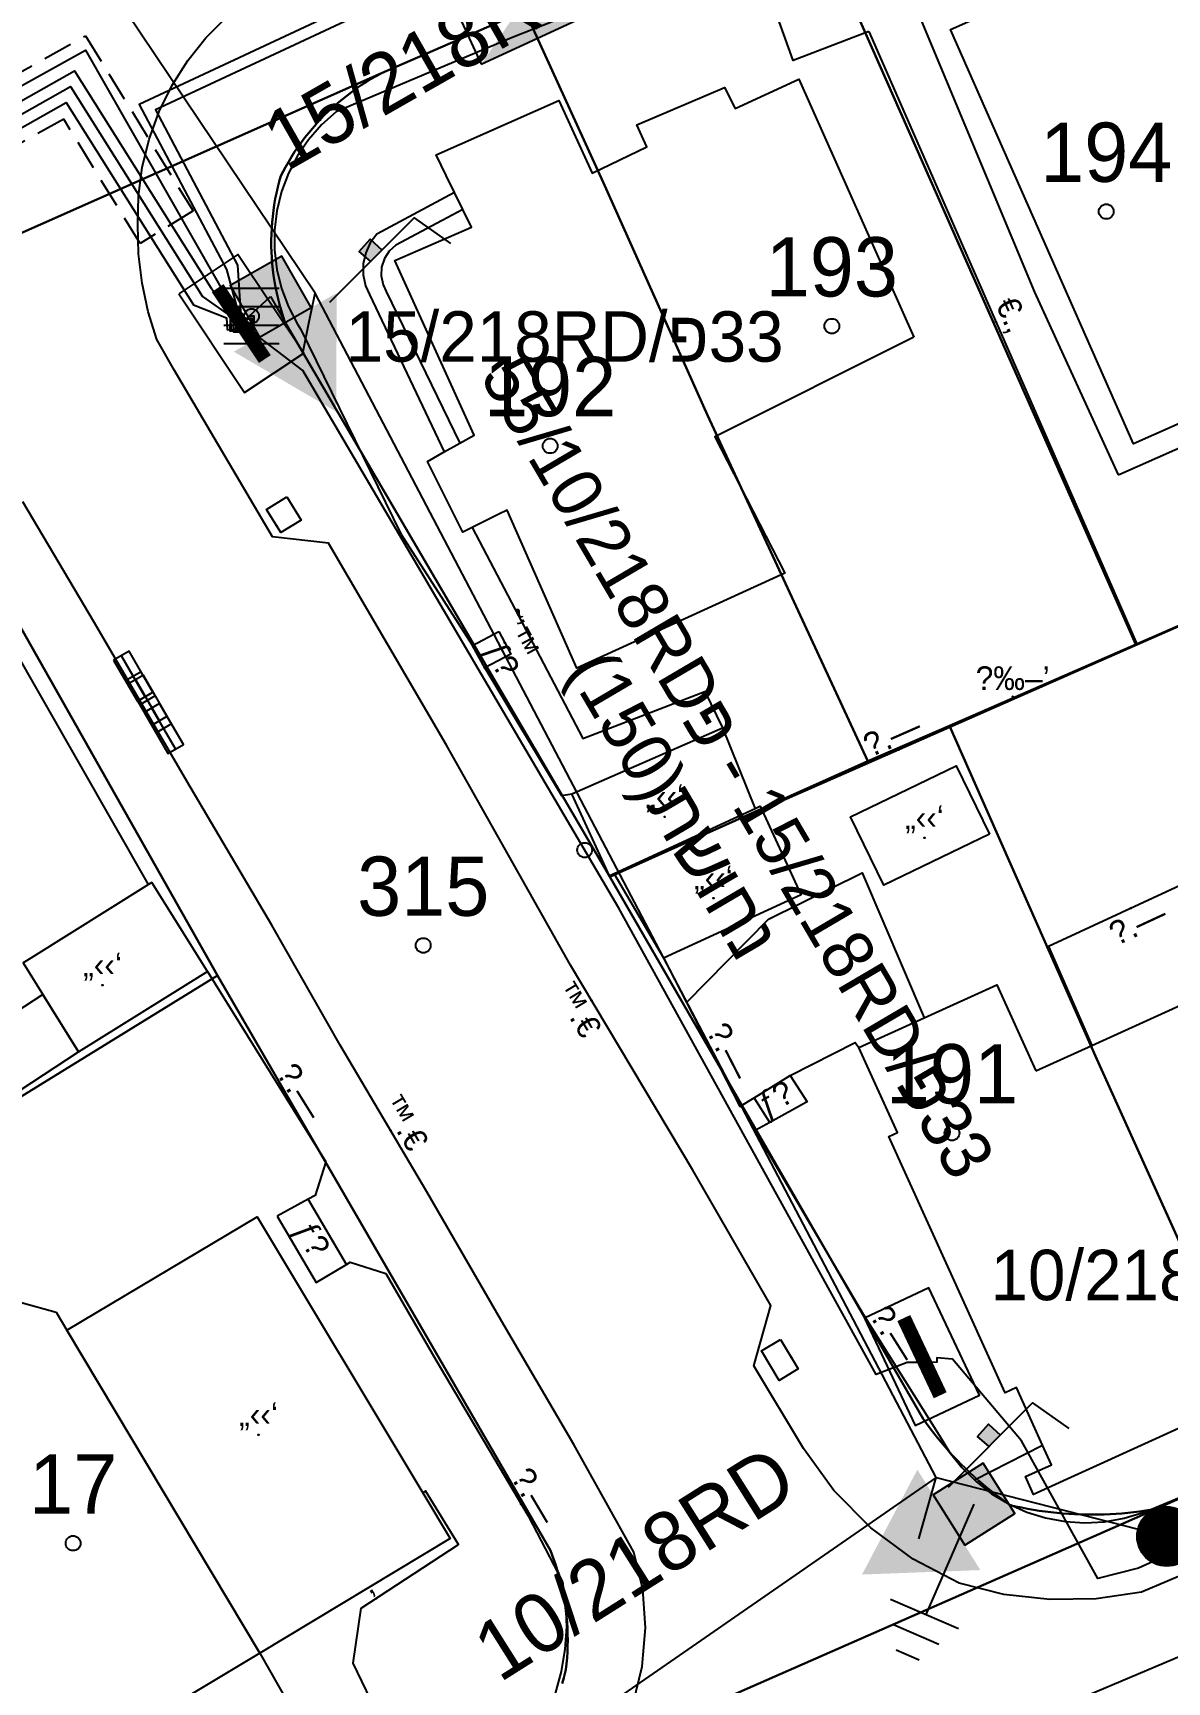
# Model space of a CAD drawing. Header units: metres. Extents: x 218299 to 220222, y 572714 to 574340.
# Drawn here: x 218982.8 to 219021.1, y 573339.2 to 573394.8 of the extents above; entities that cross this region are included whole.
import ezdxf
from ezdxf.enums import TextEntityAlignment as Align

# ---------------------------------------------------------------- set-up
doc = ezdxf.new("R2010")
doc.units = ezdxf.units.M
doc.header["$MEASUREMENT"] = 0
doc.linetypes.add('DASH15', pattern=[1.5, 1, -0.5])
for name, color, linetype in [('1601', 44, 'LANDBORDER'), ('1602', 44, 'Continuous'), ('1603', 44, 'Continuous'), ('6011', 10, 'Continuous'), ('6091', 102, 'CABLEUNDEXIST03'), ('6151', 102, 'CABLEUNDEXIST03'), ('6201', 7, 'Continuous'), ('6241', 7, 'Continuous'), ('6261', 7, 'Continuous'), ('6361', 7, 'Continuous'), ('6370', 7, 'Continuous'), ('6512', 7, 'Continuous'), ('6522', 1, 'Continuous'), ('65231', 1, 'Continuous'), ('6561', 7, 'Continuous'), ('6701', 7, 'DASH15'), ('68154', 7, 'Continuous'), ('6911', 3, 'Continuous'), ('A_POINTS', 2, 'Continuous'), ('M2200', 253, 'Continuous'), ('M2207', 253, 'Continuous'), ('M2401', 7, 'Continuous'), ('M2404', 7, 'Continuous'), ('M2407', 253, 'Continuous'), ('M2412', 253, 'Continuous'), ('M2420', 253, 'Continuous'), ('M2601', 253, 'Continuous'), ('M2602', 253, 'Continuous'), ('M2604', 253, 'Continuous'), ('M2605', 253, 'Continuous'), ('M2612', 253, 'Continuous'), ('M2804', 253, 'Continuous'), ('M4903', 253, 'Continuous'), ('M5250', 253, 'Continuous')]:
    doc.layers.add(name, color=color, linetype=linetype)
doc.styles.add('HEBTXT', font='HEBTXT')
doc.styles.add('MAVAT_HEBTXT', font='HEBTXT')
doc.linetypes.add('CABLEUNDEXIST03', pattern='A,3.5,[222,elecad.shx,S=0.01,R=0,X=0,Y=0],1.5', length=5)
doc.linetypes.add('LANDBORDER', pattern='A,6.25,[208,elecad.shx,S=0.02,R=0,X=-0.6,Y=0],12.5,[208,elecad.shx,S=0.02,R=180,X=0.6,Y=0],6.25', length=25)

# ---------------------------------------------------------------- blocks, each defined once
blk = doc.blocks.new('6261')
blk.add_lwpolyline([(-2, -1.2), (2, -1.2), (2, 1.2), (-2, 1.2)], close=True)
at = {"color": 0}
blk.add_solid([(2, 1.2), (-2, -1.2), (2, -1.2)], dxfattribs=at)
at = {"color": 0, "style": 'HEBTXT'}
blk.add_attdef('PIL_NAME', (2.689, 2.418), '', height=1.7, dxfattribs=at)
at = {"style": 'HEBTXT'}
blk.add_attdef('CAMUT_MONIM', (2.489, 0.218), '', height=1.7, dxfattribs=at)
at = {"color": 0, "style": 'HEBTXT', "flags": 1}
for tag, p in [('TYPE', (2.585, -1.773)), ('MAP_TYPE', (2.689, -3.782))]:
    blk.add_attdef(tag, p, '', height=1.7, dxfattribs=at)
blk = doc.blocks.new('6911')
at = {"layer": 'A_POINTS'}
blk.add_circle((0, 0), 0.25, dxfattribs=at)
at = {"color": 0, "style": 'HEBTXT', "flags": 1}
blk.add_attdef('CODE', (-2.918, 6.399), '', height=1.7, dxfattribs=at)
at = {"color": 0, "style": 'HEBTXT'}
for tag, p in [('PATH', (0.169, 4.708)), ('HTCH', (0.169, 2.708))]:
    blk.add_attdef(tag, text='', height=1.7, dxfattribs=at).set_placement(p, align=Align.MIDDLE_CENTER)
blk = doc.blocks.new('68154')
at = {"color": 0}
for p, q in [((0.9375, 0.9375), (-0.9375, 0.9375)), ((0.9375, 0.3125), (-0.9375, 0.3125)), ((0.9375, -0.3125), (-0.9375, -0.3125)), ((0.9375, -0.9375), (-0.9375, -0.9375))]:
    blk.add_line(p, q, dxfattribs=at)
at = {"layer": 'A_POINTS'}
blk.add_circle((0, 0), 0.25, dxfattribs=at)
blk = doc.blocks.new('6522')
at = {"color": 0}
for points in [[(0.707, 0.707), (3.55, 3.55), (4.778, 2.689)], [(2.084, 2.082), (1.693, 2.422), (2.067, 2.83), (2.465, 2.465)]]:
    blk.add_lwpolyline(points, dxfattribs=at)
blk.add_solid([(2.083, 2.083), (1.693, 2.422), (2.465, 2.465), (2.067, 2.83)], dxfattribs=at)
at = {"color": 0, "style": 'HEBTXT'}
blk.add_attdef('PLACE', (4.757, 3.899), '', height=1.7, dxfattribs=at)
blk = doc.blocks.new('6201')
at = {"color": 0}
blk.add_solid([(-2, 1), (2, 1), (0, 4.464)], dxfattribs=at)
at = {"color": 0, "style": 'HEBTXT'}
for tag, p, height in [('TRN_NAME', (2.777, 4.893), 3), ('POWER', (2.777, 1.493), 2)]:
    blk.add_attdef(tag, p, '', height=height, dxfattribs=at)
blk = doc.blocks.new('6361')
at = {"color": 0, "const_width": 1}
blk.add_lwpolyline([(-0.5, 0, 1), (0.5, 0, 1)], format="xyb", close=True, dxfattribs=at)
at = {"color": 0}
blk.add_circle((0, 0), 1, dxfattribs=at)
at = {"color": 0, "style": 'HEBTXT'}
blk.add_attdef('POLE_NUM', (2, 2), '', height=2, dxfattribs=at)
at = {"color": 0, "style": 'HEBTXT', "flags": 1}
blk.add_attdef('MAP_TYPE', (2.014, -0.577), '', height=2, dxfattribs=at)
blk = doc.blocks.new('6370')
at = {"color": 0}
blk.add_lwpolyline([(-1, -1), (1, -1), (1, 1), (-1, 1)], close=True, dxfattribs=at)
for points in [[(-0.991, 1.013), (1.003, 1.013), (-0.991, -1.013)], [(-0.991, -1.013), (1.003, -1.013), (1.003, 1.013)]]:
    blk.add_solid(points, dxfattribs=at)
at = {"color": 0, "style": 'HEBTXT'}
blk.add_attdef('POLE_NUM', (2.033, 2.706), '', height=2, dxfattribs=at)
at = {"color": 0, "style": 'HEBTXT', "flags": 1}
blk.add_attdef('MAP_TYPE', (2.063, -0.224), '', height=2, dxfattribs=at)
blk = doc.blocks.new('6561')
at = {"color": 0}
blk.add_line((0, 0), (-1.62, -3.72), dxfattribs=at)
at = {"color": 0, "flags": 128}
for points in [[(-2.812, -3.202), (-0.519, -4.199)], [(-2.718, -4.061), (-1.185, -4.727)], [(-2.624, -4.919), (-1.851, -5.255)]]:
    blk.add_lwpolyline(points, dxfattribs=at)
at = {"color": 0, "style": 'HEBTXT'}
for tag, p in [('TYPE', (1.691, -1.644)), ('DESC', (1.691, -4.209))]:
    blk.add_attdef(tag, p, '', height=1.5, dxfattribs=at)
blk = doc.blocks.new('6241')
at = {"color": 0}
blk.add_lwpolyline([(-2, -1.2), (2, -1.2), (2, 1.2), (-2, 1.2)], close=True, dxfattribs=at)
blk.add_lwpolyline([(-2, -1.2), (2, -1.2), (2, 1.2), (-2, 1.2)], close=True, dxfattribs=at)
at = {"color": 0, "const_width": 0.48}
blk.add_lwpolyline([(-1.44, 0), (1.44, 0)], dxfattribs=at)
blk.add_lwpolyline([(-1.44, 0), (1.44, 0)], dxfattribs=at)
at = {"color": 0, "style": 'HEBTXT'}
blk.add_attdef('PIL_NAME', (2.42, 1.776), '', height=1.7, dxfattribs=at)
at = {"color": 0, "style": 'HEBTXT', "flags": 1}
for tag, p in [('TYPE', (2.43, -0.61)), ('MAP_TYPE', (2.423, -2.677))]:
    blk.add_attdef(tag, p, '', height=1.7, dxfattribs=at)
blk = doc.blocks.new('1603')
at = {"layer": 'A_POINTS'}
blk.add_circle((0, 0), 0.25, dxfattribs=at)
at = {"color": 0, "style": 'HEBTXT'}
blk.add_attdef('PARCEL_NUM', text='', height=2, dxfattribs=at).set_placement((0, 1), align=Align.CENTER)
at = {"color": 0, "style": 'HEBTXT', "flags": 1}
blk.add_attdef('LOT_NUM', text='', height=2, dxfattribs=at).set_placement((0, -2.5), align=Align.CENTER)
blk = doc.blocks.new('M2404')
blk.add_circle((0, 0), 0.025)
at = {"style": 'MAVAT_HEBTXT'}
blk.add_attdef('NAME', text='', height=0.8, dxfattribs=at).set_placement((0, 1.59), align=Align.MIDDLE)
blk = doc.blocks.new('M2804')
blk.add_circle((0, 0), 0.025)
at = {"style": 'MAVAT_HEBTXT'}
blk.add_attdef('NAME', text='', height=0.8, dxfattribs=at).set_placement((0, 1.59), align=Align.MIDDLE)
blk = doc.blocks.new('M2601')
blk.add_circle((0, 0), 0.025)
at = {"style": 'MAVAT_HEBTXT'}
blk.add_attdef('NAME', text='', height=0.8, dxfattribs=at).set_placement((0, 1.59), align=Align.MIDDLE)
blk = doc.blocks.new('M2602')
blk.add_circle((0, 0), 0.025)
at = {"style": 'MAVAT_HEBTXT'}
blk.add_attdef('NAME', text='', height=0.8, dxfattribs=at).set_placement((0, 1.59), align=Align.MIDDLE)
blk = doc.blocks.new('M2605')
blk.add_circle((0, 0), 0.025)
at = {"style": 'MAVAT_HEBTXT'}
blk.add_attdef('NAME', text='', height=0.8, dxfattribs=at).set_placement((0, 1.59), align=Align.MIDDLE)
blk = doc.blocks.new('M2612')
blk.add_circle((0, 0), 0.025)
at = {"style": 'MAVAT_HEBTXT'}
blk.add_attdef('NAME', text='', height=0.8, dxfattribs=at).set_placement((0, 1.59), align=Align.MIDDLE)
blk = doc.blocks.new('M2207')
blk.add_circle((0, 0), 0.025)
at = {"style": 'MAVAT_HEBTXT'}
blk.add_attdef('NAME', text='', height=0.8, dxfattribs=at).set_placement((0, 1.59), align=Align.MIDDLE)
blk = doc.blocks.new('M2412')
blk.add_circle((0, 0), 0.025)
at = {"style": 'MAVAT_HEBTXT'}
blk.add_attdef('NAME', text='', height=0.8, dxfattribs=at).set_placement((0, 1.59), align=Align.MIDDLE)
blk = doc.blocks.new('M5250')
blk.add_circle((0, 0), 0.025)
at = {"style": 'MAVAT_HEBTXT'}
blk.add_attdef('NAME', text='', height=0.8, dxfattribs=at).set_placement((0, 1.25), align=Align.MIDDLE)
blk = doc.blocks.new('M4903')
blk.add_lwpolyline([(-1.6, -0.59), (1.6, -0.59), (1.6, 0.62), (-1.6, 0.62)], close=True)
for points in [[(-1.57, 0), (1.57, 0)], [(0, 0.62), (0, -0.59)]]:
    blk.add_lwpolyline(points)
at = {"style": 'MAVAT_HEBTXT', "flags": 1}
for tag, p in [('MARK', (0, 1.87)), ('IL', (0, -6.97))]:
    blk.add_attdef(tag, text='', height=0.8, dxfattribs=at).set_placement(p, align=Align.MIDDLE)
at = {"style": 'MAVAT_HEBTXT'}
for tag, p in [('HEIGHT', (0, -1.84)), ('NAME', (0, -4.41))]:
    blk.add_attdef(tag, text='', height=0.8, dxfattribs=at).set_placement(p, align=Align.MIDDLE)
blk = doc.blocks.new('111')
at = {"layer": 'M2200'}
blk.add_polyline3d([(219026.464, 573383.811, 572.646), (219019.981, 573380.944, 572.88), (219013.801, 573394.919, 569.52), (219020.522, 573397.891, 569.76), (219019.537, 573400.117, 569.28), (219019.537, 573400.117, 569.28), (219020.985, 573400.758, 569.28), (219021.076, 573400.798, 569.28), (219021.557, 573401.01, 569.28), (219020.974, 573402.327, 569.28), (219020.457, 573402.098, 569.28), (219020.457, 573402.098, 569.28), (219020.363, 573402.309, 569.28), (219019.72, 573403.765, 569.28), (219019.72, 573403.765, 569.28), (219019.72, 573403.765, 569.28), (219022.611, 573405.044, 569.28)], dxfattribs=at)
for points in [[(219012.567, 573384.537, 569.52), (219005.843, 573381.176, 573.36), (219008.208, 573376.571, 572.64), (219001.194, 573373.37, 572.4), (218998.833, 573378.699, 573.12), (218998.559, 573378.562, 572.411), (218997.661, 573378.113, 570.094), (218997.346, 573377.955, 569.28), (218996.15, 573380.348, 569.28), (218996.711, 573380.666, 570.224), (218997.242, 573380.967, 571.118), (218997.718, 573381.237, 571.92), (218995.05, 573387.12, 569.52), (218997.632, 573388.244, 569.52), (218997.352, 573388.816, 569.407), (218997.34, 573388.84, 569.403), (218997.057, 573389.42, 569.289), (218996.777, 573389.991, 569.176), (218996.436, 573390.687, 569.04), (219000.577, 573392.52, 569.04), (219001.703, 573390.067, 569.52), (219003.555, 573390.957, 569.4), (219003.214, 573391.696, 569.04), (219006.175, 573392.962, 569.04), (219006.53, 573392.251, 569.28), (219008.685, 573393.243, 569.4)], [(219016.681, 573359.786, 571.08), (219018.577, 573360.646, 571.08), (219024.166, 573363.182, 571.08), (219025.305, 573363.699, 571.08), (219029.229, 573355.05, 571.08), (219022.312, 573351.912, 571.08), (219023.749, 573348.746, 570.96), (219023.749, 573348.746, 570.96), (219016.603, 573345.504, 570.96), (219016.33, 573346.105, 570.96), (219017.208, 573346.504, 570.96), (219016.91, 573347.162, 570.99), (219016.028, 573349.105, 571.08), (219015.645, 573348.931, 571.08), (219011.723, 573357.574, 571.08), (219012.011, 573357.705, 571.08), (219010.706, 573360.581, 570.48), (219010.706, 573360.581, 570.48), (219012.908, 573361.58, 570.48), (219015.362, 573362.694, 570.48)], [(218990.484, 573340.15, 571.021), (218987.849, 573338.565, 571.44), (218988.319, 573337.784, 571.44), (218988.169, 573337.694, 571.435), (218980.537, 573333.104, 571.2), (218972.29, 573346.816, 571.44), (218980.057, 573351.488, 571.44), (218980.489, 573350.771, 571.44), (218982.472, 573351.963, 571.2), (218983.61, 573351.654, 571.2), (218983.977, 573351.04, 571.19)]]:
    blk.add_polyline3d(points, close=True, dxfattribs=at)
at = {"layer": 'M2207'}
for points in [[(219007.204, 573368.629, 568.98), (219002.446, 573366.44, 568.98), (219002.293, 573366.369, 568.98), (219001.023, 573369.133, 568.98), (219001.023, 573369.133, 568.98), (219006.109, 573371.357, 568.98), (219006.109, 573371.357, 568.98), (219007.204, 573368.629, 568.98)], [(219015.114, 573367.77, 570.42), (219011.547, 573366.049, 570.9), (219010.432, 573368.359, 570.9), (219013.999, 573370.08, 570.42), (219015.114, 573367.77, 570.42)], [(219007.392, 573368.715, 569.22), (219007.392, 573368.715, 569.22), (219007.204, 573368.629, 569.229), (219002.446, 573366.44, 569.46), (219002.446, 573366.44, 569.46), (219004.119, 573363.603, 569.46), (219004.119, 573363.603, 569.46), (219008.761, 573365.74, 569.22), (219008.761, 573365.74, 569.22), (219007.448, 573368.593, 569.22)], [(218986.843, 573366.143, 568.86), (218986.735, 573366.076, 568.86), (218982.758, 573363.591, 568.86), (218982.497, 573363.429, 568.86), (218982.497, 573363.429, 568.86), (218983.162, 573362.364, 568.86), (218984.371, 573360.428, 568.86), (218984.371, 573360.428, 568.86), (218988.66, 573363.106, 568.86), (218988.66, 573363.106, 568.86), (218988.717, 573363.142, 568.86), (218988.717, 573363.142, 568.86), (218986.843, 573366.143, 568.86)], [(218983.162, 573362.364, 567.9), (218981.92, 573361.552, 567.9), (218977.24, 573358.492, 567.9), (218976.894, 573359.021, 567.3), (218975.734, 573358.263, 567.3), (218977.33, 573355.823, 567.3), (218977.33, 573355.823, 567.3), (218984.371, 573360.428, 567.9)], [(218983.977, 573351.04, 570.992), (218990.396, 573354.86, 570.24), (218995.99, 573345.558, 570.034), (218996.916, 573344.018, 570), (218990.484, 573340.15, 571.021)]]:
    blk.add_polyline3d(points, close=True, dxfattribs=at)
at = {"layer": 'M2401'}
for points in [[(219022.088, 573342.981, 567.833), (219020.254, 573342.208, 567.66), (219018.719, 573341.98, 567.655), (219017.153, 573341.953, 567.612), (219015.598, 573342.131, 567.533), (219014.096, 573342.507, 567.42), (219012.542, 573343.32, 567.403), (219011.114, 573344.373, 567.398), (219009.866, 573345.634, 567.403), (219008.837, 573347.054, 567.42), (219007.16, 573349.843, 567.18), (219007.737, 573351.874, 567.18), (219005.1, 573356.438, 567.061), (219000.973, 573363.354, 566.614), (218996.788, 573370.77, 566.254), (218992.81, 573377.59, 566.014), (218990.912, 573377.807, 566.014), (218987.613, 573383.409, 565.774), (218987.012, 573384.463, 565.774), (218986.719, 573385.394, 565.624), (218986.512, 573386.36, 565.533), (218986.393, 573387.346, 565.503), (218986.365, 573388.332, 565.534), (218986.391, 573389.29, 565.534), (218986.519, 573390.257, 565.534), (218986.754, 573391.215, 565.534), (218987.093, 573392.148, 565.534), (218987.532, 573393.038, 565.534), (218988.061, 573393.871, 565.534), (218988.669, 573394.633, 565.534), (218989.343, 573395.314, 565.534)], [(219003.085, 573338.45, 567.454), (219003.399, 573339.701, 567.398), (219003.511, 573341.002, 567.339), (219003.414, 573342.305, 567.276), (219003.115, 573343.559, 567.214), (219001.082, 573347.182, 567.214), (218998.732, 573351.197, 566.974), (218996.125, 573355.708, 566.734), (218993.2, 573360.655, 566.494), (218990.888, 573364.7, 566.134), (218988.019, 573369.557, 566.134), (218984.909, 573374.9, 565.894), (218982.491, 573378.988, 565.774)]]:
    blk.add_polyline3d(points, dxfattribs=at)
at = {"layer": 'M2404'}
for points in [[(219022.088, 573342.981, 567.833), (219020.254, 573342.208, 567.66), (219018.719, 573341.98, 567.655), (219017.153, 573341.953, 567.612), (219015.598, 573342.131, 567.533), (219014.096, 573342.507, 567.42), (219012.542, 573343.32, 567.403), (219011.114, 573344.373, 567.398), (219009.866, 573345.634, 567.403), (219008.837, 573347.054, 567.42), (219007.16, 573349.843, 567.18), (219007.737, 573351.874, 567.18), (219005.1, 573356.438, 567.061), (219000.973, 573363.354, 566.614), (218996.788, 573370.77, 566.254), (218992.81, 573377.59, 566.014), (218990.912, 573377.807, 566.014), (218987.613, 573383.409, 565.774), (218987.012, 573384.463, 565.774), (218986.719, 573385.394, 565.624), (218986.512, 573386.36, 565.533), (218986.393, 573387.346, 565.503), (218986.365, 573388.332, 565.534), (218986.391, 573389.29, 565.534), (218986.519, 573390.257, 565.534), (218986.754, 573391.215, 565.534), (218987.093, 573392.148, 565.534), (218987.532, 573393.038, 565.534), (218988.061, 573393.871, 565.534), (218988.669, 573394.633, 565.534), (218989.343, 573395.314, 565.534)], [(219003.085, 573338.45, 567.454), (219003.399, 573339.701, 567.398), (219003.511, 573341.002, 567.339), (219003.414, 573342.305, 567.276), (219003.115, 573343.559, 567.214), (219001.082, 573347.182, 567.214), (218998.732, 573351.197, 566.974), (218996.125, 573355.708, 566.734), (218993.2, 573360.655, 566.494), (218990.888, 573364.7, 566.134), (218988.019, 573369.557, 566.134), (218984.909, 573374.9, 565.894), (218982.491, 573378.988, 565.774)]]:
    blk.add_polyline3d(points, dxfattribs=at)
at = {"layer": 'M2407'}
for points in [[(219012.7, 573395.491, 566.992), (219016.634, 573386.059, 566.992), (219019.458, 573379.888, 567.114)], [(218997.057, 573389.42, 566.754), (218994.441, 573388.017, 566.844), (218994.217, 573387.718, 566.844), (218994.061, 573387.378, 566.844), (218993.981, 573387.013, 566.844), (218993.981, 573386.64, 566.844), (218994.06, 573386.274, 566.844), (218994.191, 573385.976, 566.844), (218996.711, 573380.666, 566.844)], [(218997.34, 573388.84, 566.754), (218995.084, 573387.641, 566.844), (218994.858, 573387.441, 566.844), (218994.692, 573387.189, 566.844), (218994.598, 573386.902, 566.844), (218994.582, 573386.601, 566.844), (218994.646, 573386.306, 566.844), (218994.757, 573386.08, 566.844), (218997.242, 573380.967, 566.844)], [(218997.661, 573378.113, 567.024), (219001.396, 573370.997, 567.024), (219005.513, 573372.585, 567.024), (219006.109, 573371.357, 567.024)], [(219004.892, 573362.095, 568.104), (219007.658, 573364.902, 568.104), (219010.818, 573366.465, 568.014), (219012.908, 573361.58, 568.194)], [(219008.388, 573359.637, 568.104), (219010.589, 573360.747, 568.194), (219010.706, 573360.581, 568.194)], [(219014.607, 573345.991, 568.866), (219016.91, 573347.162, 568.776)], [(218990.484, 573340.15, 568.014), (218993.187, 573335.402, 568.014)]]:
    blk.add_polyline3d(points, dxfattribs=at)
at = {"layer": 'M2412'}
for points in [[(218998.552, 573374.608, 566.842), (218998.963, 573373.845, 566.842), (218998.963, 573373.845, 566.842), (218998.081, 573373.38, 566.242), (218998.081, 573373.38, 566.242), (218997.665, 573374.134, 566.242), (218997.665, 573374.134, 566.242), (218998.552, 573374.608, 566.842)], [(219008.388, 573359.637, 568.117), (219008.388, 573359.637, 568.117), (219008.968, 573358.744, 568.117), (219008.937, 573358.729, 568.089), (219007.707, 573358.05, 566.992), (219007.18, 573358.884, 566.992)], [(218991.077, 573354.887, 567.277), (218992.387, 573352.645, 567.277), (218993.41, 573353.26, 566.753), (218992.124, 573355.464, 566.752), (218991.077, 573354.887, 567.277)]]:
    blk.add_polyline3d(points, close=True, dxfattribs=at)
at = {"layer": 'M2420', "linetype": 'Continuous', "lineweight": -3}
blk.add_lwpolyline([(218993.206, 573326.375), (219010.5, 573335.38), (219045.09, 573350)], dxfattribs=at)
at = {"layer": 'M2601'}
blk.add_polyline3d([(218994.978, 573337.032, 568.777), (218993.633, 573339.808, 568.777), (218993.913, 573341.663, 568.702), (218997.198, 573343.815, 568.702), (218996.08, 573345.627, 568.627), (218995.99, 573345.558, 568.627)], dxfattribs=at)
at = {"layer": 'M2602'}
for points in [[(219011.044, 573394.851, 568.492), (219019.621, 573375.267, 568.776)], [(219019.458, 573379.888, 567.292), (219019.458, 573379.888, 567.292), (219019.516, 573379.914, 567.294), (219023.919, 573381.856, 567.442), (219025.096, 573379.244, 567.517)], [(219019.621, 573375.267, 568.776), (219020.106, 573374.16, 568.792)]]:
    blk.add_polyline3d(points, dxfattribs=at)
at = {"layer": 'M2604'}
blk.add_polyline3d([(218986.735, 573366.076, 568.345), (218982.047, 573374.268, 568.045), (218979.74, 573377.717, 568.045), (218979.246, 573378.421, 568.001), (218978.688, 573379.076, 567.963), (218978.072, 573379.676, 567.933), (218977.402, 573380.217, 567.911), (218976.686, 573380.695, 567.897), (218975.928, 573381.104, 567.891), (218975.136, 573381.441, 567.893), (218974.877, 573381.533, 567.895), (218974.877, 573381.533, 567.895)], dxfattribs=at)
at = {"layer": 'M2605'}
for points in [[(219011.044, 573394.851, 566.992), (219008.493, 573393.866, 566.992), (219007.079, 573397.825, 566.992), (218998.986, 573394.632, 566.842), (218993.07, 573392.134, 566.842), (218992.574, 573391.694, 566.842), (218992.136, 573391.198, 566.842), (218991.76, 573390.652, 566.842), (218991.453, 573390.065, 566.842), (218991.218, 573389.446, 566.842), (218991.06, 573388.803, 566.842), (218990.98, 573388.145, 566.842), (218990.981, 573387.483, 566.842), (218991.061, 573386.825, 566.842), (218991.219, 573386.182, 566.842), (218991.454, 573385.563, 566.842), (218991.762, 573384.976, 566.842), (218991.877, 573384.795, 566.842), (218995.247, 573377.898, 566.992), (218997.665, 573374.134, 566.992)], [(219022.157, 573375.062, 568.038), (219020.106, 573374.16, 568.017), (219010.652, 573370.002, 567.924)], [(218998.081, 573373.38, 566.992), (219000.672, 573369.082, 566.992), (219001.023, 573369.133, 566.992)], [(219010.652, 573370.002, 567.924), (219007.448, 573368.593, 567.892)], [(219024.166, 573363.182, 568.642), (219022.619, 573366.541, 568.642), (219017.11, 573363.987, 568.642), (219018.577, 573360.646, 568.642)], [(219004.119, 573363.603, 568.042), (219004.892, 573362.095, 568.088), (219006.695, 573358.582, 568.192), (219007.18, 573358.884, 568.192), (219008.388, 573359.637, 568.192), (219008.388, 573359.637, 568.192)], [(218988.717, 573363.142, 567.352), (218992.718, 573356.718, 567.352), (218992.353, 573355.59, 567.352), (218992.124, 573355.464, 567.352), (218991.078, 573354.888, 567.352), (218991.078, 573354.888, 567.352)], [(219008.937, 573358.729, 568.192), (219007.707, 573358.05, 568.192), (219007.21, 573357.775, 568.192), (219010.852, 573351.577, 568.342), (219013.424, 573347.499, 568.492), (219013.774, 573346.929, 568.492), (219014.189, 573346.405, 568.492), (219014.607, 573345.991, 568.492), (219014.664, 573345.935, 568.492), (219015.192, 573345.524, 568.492), (219015.765, 573345.18, 568.492), (219016.375, 573344.906, 568.492), (219017.013, 573344.707, 568.492), (219017.67, 573344.586, 568.492), (219018.338, 573344.544, 568.492), (219019.005, 573344.582, 568.492), (219019.663, 573344.699, 568.492), (219020.303, 573344.894, 568.492), (219020.453, 573344.952, 568.492), (219020.453, 573344.952, 568.492), (219024.386, 573346.589, 568.492)], [(218992.387, 573352.645, 567.352), (218992.387, 573352.645, 567.352), (218993.41, 573353.26, 567.352), (218993.535, 573353.335, 567.352), (218994.741, 573352.956, 567.352), (218996.424, 573350.046, 567.652), (218999.549, 573344.776, 567.727), (219000.7, 573342.558, 567.802), (219000.808, 573341.803, 567.872), (219000.838, 573341.04, 567.933), (219000.788, 573340.278, 567.984), (219000.659, 573339.524, 568.025), (219000.452, 573338.788, 568.056), (219000.171, 573338.076, 568.076), (218999.817, 573337.397, 568.085), (218999.395, 573336.757, 568.082), (218998.91, 573336.165, 568.069), (218998.366, 573335.627, 568.044), (218998.058, 573335.366, 568.027), (218997.553, 573335.013, 568.027), (218997.553, 573335.013, 568.027)]]:
    blk.add_polyline3d(points, dxfattribs=at)
at = {"layer": 'M2612'}
blk.add_polyline3d([(218998.552, 573374.608, 567.892), (218998.963, 573373.845, 567.892)], dxfattribs=at)
at = {"layer": 'M5250'}
for points in [[(218991.401, 573379.146, 565.995), (218991.883, 573378.368, 565.995), (218991.198, 573377.943, 565.995), (218990.716, 573378.721, 565.995), (218991.401, 573379.146, 565.995)], [(219008.069, 573350.726, 567.21), (219008.663, 573349.733, 567.21), (219008.022, 573349.349, 567.21), (219007.428, 573350.342, 567.21), (219008.069, 573350.726, 567.21)]]:
    blk.add_polyline3d(points, dxfattribs=at)
at = {"layer": 'M2207'}
ref = blk.add_blockref('M2207', (219004.156, 573368.358), dxfattribs=dict(at, xscale=0.5, yscale=0.5, zscale=0.5))
ref.add_attrib('NAME', '„‹‹‘', dxfattribs={"layer": '0', "height": 0.8, "style": 'MAVAT_HEBTXT'}).set_placement((219004.156, 573368.983), align=Align.MIDDLE)
ref = blk.add_blockref('M2207', (219012.926, 573367.646), dxfattribs=dict(at, xscale=0.5, yscale=0.5, zscale=0.5))
ref.add_attrib('NAME', '„‹‹‘', dxfattribs={"layer": '0', "height": 0.8, "style": 'MAVAT_HEBTXT'}).set_placement((219012.926, 573368.271), align=Align.MIDDLE)
ref = blk.add_blockref('M2207', (219005.801, 573365.615), dxfattribs=dict(at, xscale=0.5, yscale=0.5, zscale=0.5))
ref.add_attrib('NAME', '„‹‹‘', dxfattribs={"layer": '0', "height": 0.8, "style": 'MAVAT_HEBTXT'}).set_placement((219005.801, 573366.24), align=Align.MIDDLE)
ref = blk.add_blockref('M2207', (218985.179, 573362.68), dxfattribs=dict(at, xscale=0.5, yscale=0.5, zscale=0.5))
ref.add_attrib('NAME', '„‹‹‘', dxfattribs={"layer": '0', "height": 0.8, "style": 'MAVAT_HEBTXT'}).set_placement((218985.179, 573363.305), align=Align.MIDDLE)
ref = blk.add_blockref('M2207', (218990.445, 573347.512), dxfattribs=dict(at, xscale=0.5, yscale=0.5, zscale=0.5))
ref.add_attrib('NAME', '„‹‹‘', dxfattribs={"layer": '0', "height": 0.8, "style": 'MAVAT_HEBTXT'}).set_placement((218990.445, 573348.137), align=Align.MIDDLE)
at = {"layer": 'M2404'}
ref = blk.add_blockref('M2404', (219001.683, 573362.164), dxfattribs=dict(at, xscale=0.5, yscale=0.5, zscale=0.5))
ref.add_attrib('NAME', '™.€', dxfattribs={"layer": '0', "height": 0.8, "rotation": 300.8246, "style": 'MAVAT_HEBTXT'}).set_placement((219001.211, 573361.882), align=Align.MIDDLE)
ref = blk.add_blockref('M2404', (218994.897, 573357.785), dxfattribs=dict(at, xscale=0.5, yscale=0.5, zscale=0.5))
ref.add_attrib('NAME', '™.€', dxfattribs={"layer": '0', "height": 0.8, "rotation": 300.6021, "style": 'MAVAT_HEBTXT'}).set_placement((218995.37, 573358.065), align=Align.MIDDLE)
at = {"layer": 'M2412'}
ref = blk.add_blockref('M2412', (218998.08, 573373.381), dxfattribs=dict(at, xscale=0.5, yscale=0.5, zscale=0.5))
ref.add_attrib('NAME', 'ƒ\x8e', dxfattribs={"layer": '0', "height": 0.8, "rotation": 298.8991, "style": 'MAVAT_HEBTXT'}).set_placement((218998.562, 573373.647), align=Align.MIDDLE)
ref = blk.add_blockref('M2412', (219007.738, 573358.067), dxfattribs=dict(at, xscale=0.5, yscale=0.5, zscale=0.5))
ref.add_attrib('NAME', 'ƒ\x8e', dxfattribs={"layer": '0', "height": 0.8, "rotation": 28.8949, "style": 'MAVAT_HEBTXT'}).set_placement((219007.933, 573358.776), align=Align.MIDDLE)
ref = blk.add_blockref('M2412', (218992.958, 573354.034), dxfattribs=dict(at, xscale=0.5, yscale=0.5, zscale=0.5))
ref.add_attrib('NAME', 'ƒ\x8e', dxfattribs={"layer": '0', "height": 0.8, "rotation": 300.2617, "style": 'MAVAT_HEBTXT'}).set_placement((218992.163, 573354.086), align=Align.MIDDLE)
at = {"layer": 'M2601'}
ref = blk.add_blockref('M2601', (218994.419, 573341.994), dxfattribs=dict(at, xscale=0.5, yscale=0.5, zscale=0.5))
ref.add_attrib('NAME', '‚', dxfattribs={"layer": '0', "height": 0.8, "rotation": 33.2317, "style": 'MAVAT_HEBTXT'}).set_placement((218994.117, 573342.454), align=Align.MIDDLE)
at = {"layer": 'M2602'}
ref = blk.add_blockref('M2602', (219015.333, 573385.059), dxfattribs=dict(at, xscale=0.5, yscale=0.5, zscale=0.5))
ref.add_attrib('NAME', '€.‚', dxfattribs={"layer": '0', "height": 0.8, "rotation": 293.6532, "style": 'MAVAT_HEBTXT'}).set_placement((219015.836, 573385.28), align=Align.MIDDLE)
at = {"layer": 'M2605'}
ref = blk.add_blockref('M2605', (219012.047, 573370.616), dxfattribs=dict(at, xscale=0.5, yscale=0.5, zscale=0.5))
ref.add_attrib('NAME', '\x9a.—', dxfattribs={"layer": '0', "height": 0.8, "rotation": 23.738, "style": 'MAVAT_HEBTXT'}).set_placement((219011.825, 573371.119), align=Align.MIDDLE)
ref = blk.add_blockref('M2605', (219019.887, 573365.275), dxfattribs=dict(at, xscale=0.5, yscale=0.5, zscale=0.5))
ref.add_attrib('NAME', '\x9a.—', dxfattribs={"layer": '0', "height": 0.8, "rotation": 24.8739, "style": 'MAVAT_HEBTXT'}).set_placement((219020.118, 573364.776), align=Align.MIDDLE)
ref = blk.add_blockref('M2605', (219005.862, 573360.205), dxfattribs=dict(at, xscale=0.5, yscale=0.5, zscale=0.5))
ref.add_attrib('NAME', '\x9a.—', dxfattribs={"layer": '0', "height": 0.8, "rotation": 297.1681, "style": 'MAVAT_HEBTXT'}).set_placement((219006.351, 573360.456), align=Align.MIDDLE)
ref = blk.add_blockref('M2605', (218991.416, 573358.809), dxfattribs=dict(at, xscale=0.5, yscale=0.5, zscale=0.5))
ref.add_attrib('NAME', '\x9a.—', dxfattribs={"layer": '0', "height": 0.8, "rotation": 301.9149, "style": 'MAVAT_HEBTXT'}).set_placement((218991.883, 573359.1), align=Align.MIDDLE)
ref = blk.add_blockref('M2605', (219011.447, 573350.634), dxfattribs=dict(at, xscale=0.5, yscale=0.5, zscale=0.5))
ref.add_attrib('NAME', '\x9a.—', dxfattribs={"layer": '0', "height": 0.8, "rotation": 302.2317, "style": 'MAVAT_HEBTXT'}).set_placement((219011.912, 573350.927), align=Align.MIDDLE)
ref = blk.add_blockref('M2605', (218999.312, 573345.175), dxfattribs=dict(at, xscale=0.5, yscale=0.5, zscale=0.5))
ref.add_attrib('NAME', '\x9a.—', dxfattribs={"layer": '0', "height": 0.8, "rotation": 300.6687, "style": 'MAVAT_HEBTXT'}).set_placement((218999.785, 573345.456), align=Align.MIDDLE)
at = {"layer": 'M2612'}
ref = blk.add_blockref('M2612', (218998.757, 573374.227), dxfattribs=dict(at, xscale=0.5, yscale=0.5, zscale=0.5))
ref.add_attrib('NAME', '˜’™', dxfattribs={"layer": '0', "height": 0.8, "rotation": 298.3179, "style": 'MAVAT_HEBTXT'}).set_placement((218999.242, 573374.488), align=Align.MIDDLE)
at = {"layer": 'M2804'}
ref = blk.add_blockref('M2804', (219015.902, 573372.412, 576.57), dxfattribs=dict(at, xscale=0.5, yscale=0.5, zscale=0.5))
ref.add_attrib('NAME', '\x8d‰–’', dxfattribs={"layer": '0', "height": 0.8, "style": 'MAVAT_HEBTXT'}).set_placement((219015.902, 573373.037, 576.57), align=Align.MIDDLE)
at = {"layer": 'M4903', "xscale": 0.5, "yscale": 0.5, "zscale": 0.5}
for p, rotation in [((218986.21, 573373.096, 565.86), 300.2499442838863), ((218986.692, 573372.287, 565.86), 300.0449684419208), ((218987.239, 573371.337, 565.86), 300.1347715485057)]:
    blk.add_blockref('M4903', p, dxfattribs=dict(at, rotation=rotation))
at = {"layer": 'M5250', "xscale": 0.5, "yscale": 0.5, "zscale": 0.5}
for p in [(218991.053, 573378.177, 565.995), (219008.434, 573350.116, 567.21)]:
    blk.add_blockref('M5250', p, dxfattribs=at)

msp = doc.modelspace()

# ---------------------------------------------------------------- linework, layer by layer
at = {"layer": '1601'}
for points in [[(218840.606, 573282.601), (218852.366, 573292.291), (218860.016, 573298.551), (218867.756, 573304.951), (218875.466, 573311.281), (218883.196, 573317.621), (218890.836, 573324.011), (218898.566, 573330.351), (218906.216, 573336.611), (218914.066, 573343.091), (218921.696, 573349.371), (218929.406, 573355.661), (218937.916, 573362.631), (218947.026, 573369.521), (218959.706, 573377.091), (218964.2246, 573379.4955), (218968.13, 573381.64), (218968.8731, 573381.9691), (218969.758, 573382.44), (218994.596, 573393.441), (218999.436, 573395.541), (219008.876, 573399.451), (219018.046, 573403.301), (219027.366, 573407.241)], [(219027.366, 573407.241), (219018.046, 573403.301), (219008.876, 573399.451), (218999.436, 573395.541), (218994.596, 573393.441), (218969.758, 573382.44), (218968.8731, 573381.9691), (218968.13, 573381.64), (218964.2246, 573379.4955), (218959.706, 573377.091), (218947.026, 573369.521), (218937.916, 573362.631), (218929.406, 573355.661), (218921.696, 573349.371), (218914.066, 573343.091), (218906.216, 573336.611), (218898.566, 573330.351), (218890.836, 573324.011), (218883.196, 573317.621), (218875.466, 573311.281), (218867.756, 573304.951), (218860.016, 573298.551), (218852.366, 573292.291), (218840.606, 573282.601)]]:
    msp.add_lwpolyline(points, dxfattribs=at)
at = {"layer": '1602'}
for points in [[(219027.366, 573407.241), (219018.046, 573403.301), (219008.876, 573399.451), (218999.436, 573395.541), (218994.596, 573393.441), (218969.758, 573382.44), (218968.8731, 573381.9691), (218968.13, 573381.64), (218964.2246, 573379.4955), (218959.706, 573377.091), (218947.026, 573369.521), (218937.916, 573362.631), (218929.406, 573355.661), (218921.696, 573349.371), (218914.066, 573343.091), (218906.216, 573336.611), (218898.566, 573330.351), (218890.836, 573324.011), (218883.196, 573317.621), (218875.466, 573311.281), (218867.756, 573304.951), (218860.016, 573298.551), (218852.366, 573292.291), (218840.606, 573282.601)], [(218999.4668, 573395.4735), (219002.076, 573389.761), (219005.596, 573381.911), (219011.016, 573370.231), (219002.306, 573366.331), (218991.326, 573385.081), (218991.2081, 573385.4441), (218991.1532, 573385.6365), (218991.1033, 573385.8301), (218991.0581, 573386.0249), (218991.0179, 573386.2208), (218990.9825, 573386.4177), (218990.9521, 573386.6154), (218990.9266, 573386.8137), (218990.9061, 573387.0127), (218990.8906, 573387.2121), (218990.8801, 573387.4118), (218990.8746, 573387.6117), (218990.874, 573387.8117), (218990.8785, 573388.0116), (218990.888, 573388.2114), (218990.9024, 573388.4109), (218990.9219, 573388.6099), (218990.9463, 573388.8084), (218990.9756, 573389.0063), (218991.0099, 573389.2033), (218991.0491, 573389.3994), (218991.0932, 573389.5945), (218991.1422, 573389.7884), (218991.196, 573389.981), (218991.3503, 573390.271), (218991.4501, 573390.4443), (218991.5542, 573390.6151), (218991.6624, 573390.7832), (218991.7749, 573390.9486), (218991.8915, 573391.1111), (218992.012, 573391.2707), (218992.1366, 573391.4272), (218992.265, 573391.5805), (218992.3972, 573391.7306), (218992.5331, 573391.8773), (218992.6726, 573392.0206), (218992.8157, 573392.1603), (218992.9622, 573392.2964), (218993.1121, 573392.4288), (218993.2653, 573392.5575), (218993.4216, 573392.6822), (218993.581, 573392.803), (218993.7433, 573392.9198), (218993.9085, 573393.0325), (218994.0291, 573393.1105), (218994.0765, 573393.1411), (218994.2472, 573393.2454), (218994.4204, 573393.3454), (218994.596, 573393.441), (218999.436, 573395.541)], [(218969.758, 573382.44), (218994.596, 573393.441), (218994.4204, 573393.3454), (218994.2472, 573393.2454), (218994.0765, 573393.1411), (218994.0291, 573393.1105), (218993.9085, 573393.0325), (218993.7433, 573392.9198), (218993.581, 573392.803), (218993.4216, 573392.6822), (218993.2653, 573392.5575), (218993.1121, 573392.4288), (218992.9622, 573392.2964), (218992.8157, 573392.1603), (218992.6726, 573392.0206), (218992.5331, 573391.8773), (218992.3972, 573391.7306), (218992.265, 573391.5805), (218992.1366, 573391.4272), (218992.012, 573391.2707), (218991.8915, 573391.1111), (218991.7749, 573390.9486), (218991.6624, 573390.7832), (218991.5542, 573390.6151), (218991.4501, 573390.4443), (218991.3503, 573390.271), (218991.196, 573389.981), (218991.1422, 573389.7884), (218991.0932, 573389.5945), (218991.0491, 573389.3994), (218991.0099, 573389.2033), (218990.9756, 573389.0063), (218990.9463, 573388.8084), (218990.9219, 573388.6099), (218990.9024, 573388.4109), (218990.888, 573388.2114), (218990.8785, 573388.0116), (218990.874, 573387.8117), (218990.8746, 573387.6117), (218990.8801, 573387.4118), (218990.8906, 573387.2121), (218990.9061, 573387.0127), (218990.9266, 573386.8137), (218990.9521, 573386.6154), (218990.9825, 573386.4177), (218991.0179, 573386.2208), (218991.0581, 573386.0249), (218991.1033, 573385.8301), (218991.1532, 573385.6365), (218991.2081, 573385.4441), (218991.326, 573385.081), (219002.306, 573366.331), (219012.876, 573348.051), (219012.9931, 573347.8889), (219013.1129, 573347.7287), (219013.2354, 573347.5706), (219013.3605, 573347.4146), (219013.4881, 573347.2606), (219013.6183, 573347.1088), (219013.7511, 573346.9592), (219013.8862, 573346.8118), (219014.0239, 573346.6667), (219014.1639, 573346.5239), (219014.3063, 573346.3835), (219014.451, 573346.2454), (219014.598, 573346.1098), (219014.7472, 573345.9767), (219014.8987, 573345.846), (219015.0523, 573345.7179), (219015.208, 573345.5924), (219015.3657, 573345.4695), (219015.5255, 573345.3492), (219015.816, 573345.141), (219016.011, 573345.0967), (219016.2068, 573345.0557), (219016.4032, 573345.0179), (219016.6002, 573344.9834), (219016.7977, 573344.9522), (219016.9958, 573344.9243), (219017.1942, 573344.8997), (219017.3931, 573344.8784), (219017.5923, 573344.8604), (219017.7917, 573344.8458), (219017.9914, 573344.8344), (219018.1913, 573344.8264), (219018.3912, 573344.8218), (219018.5912, 573344.8204), (219018.7912, 573344.8224), (219018.9911, 573344.8278), (219019.1909, 573344.8364), (219019.3906, 573344.8484), (219019.59, 573344.8638), (219019.7891, 573344.8824), (219019.9879, 573344.9044), (219020.1863, 573344.9296), (219020.3842, 573344.9582), (219020.756, 573345.021), (218997.576, 573334.841)], [(218979.944, 573379.095), (218989.056, 573363.001), (218973.936, 573353.701)], [(219000.6918, 573339.126), (219000.7468, 573339.3183), (219000.816, 573339.591), (219000.8389, 573339.7897), (219000.8569, 573339.9889), (219000.8699, 573340.1884), (219000.8779, 573340.3883), (219000.8809, 573340.5882), (219000.8789, 573340.7882), (219000.8719, 573340.9881), (219000.8599, 573341.1877), (219000.8429, 573341.387), (219000.821, 573341.5858), (219000.7941, 573341.784), (219000.7622, 573341.9814), (219000.7254, 573342.178), (219000.6837, 573342.3736), (219000.6371, 573342.5681), (219000.5857, 573342.7614), (219000.5295, 573342.9533), (219000.4685, 573343.1437), (219000.4027, 573343.3326), (219000.296, 573343.611), (218989.056, 573363.001), (218979.944, 573379.095)], [(219024.836, 573346.861), (219020.756, 573345.021), (219020.3842, 573344.9582), (219020.1863, 573344.9296), (219019.9879, 573344.9044), (219019.7891, 573344.8824), (219019.59, 573344.8638), (219019.3906, 573344.8484), (219019.1909, 573344.8364), (219018.9911, 573344.8278), (219018.7912, 573344.8224), (219018.5912, 573344.8204), (219018.3912, 573344.8218), (219018.1913, 573344.8264), (219017.9914, 573344.8344), (219017.7917, 573344.8458), (219017.5923, 573344.8604), (219017.3931, 573344.8784), (219017.1942, 573344.8997), (219016.9958, 573344.9243), (219016.7977, 573344.9522), (219016.6002, 573344.9834), (219016.4032, 573345.0179), (219016.2068, 573345.0557), (219016.011, 573345.0967), (219015.816, 573345.141), (219015.5255, 573345.3492), (219015.3657, 573345.4695), (219015.208, 573345.5924), (219015.0523, 573345.7179), (219014.8987, 573345.846), (219014.7472, 573345.9767), (219014.598, 573346.1098), (219014.451, 573346.2454), (219014.3063, 573346.3835), (219014.1639, 573346.5239), (219014.0239, 573346.6667), (219013.8862, 573346.8118), (219013.7511, 573346.9592), (219013.6183, 573347.1088), (219013.4881, 573347.2606), (219013.3605, 573347.4146), (219013.2354, 573347.5706), (219013.1129, 573347.7287), (219012.9931, 573347.8889), (219012.876, 573348.051), (219002.306, 573366.331), (219011.016, 573370.231), (219013.769, 573371.431), (219018.746, 573360.181), (219022.286, 573352.341)], [(218973.936, 573353.701), (218989.056, 573363.001), (219000.296, 573343.611), (219000.4027, 573343.3326), (219000.4685, 573343.1437), (219000.5295, 573342.9533), (219000.5857, 573342.7614), (219000.6371, 573342.5681), (219000.6837, 573342.3736), (219000.7254, 573342.178), (219000.7622, 573341.9814), (219000.7941, 573341.784), (219000.821, 573341.5858), (219000.8429, 573341.387), (219000.8599, 573341.1877), (219000.8719, 573340.9881), (219000.8789, 573340.7882), (219000.8809, 573340.5882), (219000.8779, 573340.3883), (219000.8699, 573340.1884), (219000.8569, 573339.9889), (219000.8389, 573339.7897), (219000.816, 573339.591), (219000.7468, 573339.3183), (219000.6918, 573339.126)], [(218910.456, 573268.911), (218918.246, 573275.391), (218925.666, 573281.621), (218933.626, 573288.261), (218941.076, 573294.541), (218948.886, 573301.101), (218956.336, 573307.321), (218964.266, 573313.701), (218972.276, 573320.051), (218980.336, 573325.171), (218997.576, 573334.841), (219020.756, 573345.021), (219024.836, 573346.861)]]:
    msp.add_lwpolyline(points, dxfattribs=at)
for points in [[(219022.736, 573375.341), (219020.056, 573374.171), (219008.9059, 573399.3835), (219008.876, 573399.451), (219018.046, 573403.301), (219018.0765, 573403.2339), (219020.686, 573397.491), (219024.166, 573389.631), (219029.216, 573378.221)], [(219013.769, 573371.431), (219011.016, 573370.231), (219005.596, 573381.911), (219002.076, 573389.761), (218999.4668, 573395.4735), (218999.436, 573395.541), (219008.876, 573399.451), (219008.9059, 573399.3835), (219020.056, 573374.171)], [(219022.736, 573375.341), (219034.006, 573350.871), (219024.836, 573346.861), (219022.286, 573352.341), (219018.746, 573360.181), (219013.769, 573371.431), (219020.056, 573374.171)]]:
    msp.add_lwpolyline(points, close=True, dxfattribs=at)
at = {"layer": '6011'}
for points in [[(219013.3134, 573346.0718), (218992.3531, 573386.023), (218962.398, 573430.5677), (218928.2572, 573484.3005)], [(219013.3134, 573346.0718), (219021.1041, 573344.0862), (219075.717, 573368.4104), (219143.1717, 573398.4349), (219208.1399, 573426.6085), (219274.503, 573458.0427)], [(219013.3134, 573346.0718), (218952.2833, 573303.8429), (218902.223, 573265.6988), (218854.6979, 573219.7352), (218813.7872, 573260.3922), (218744.573, 573214.53), (218663.4418, 573189.6406)]]:
    msp.add_lwpolyline(points, dxfattribs=at)
at = {"layer": '6091'}
for points in [[(218833.8178, 573280.2444), (218873.1636, 573313.1623), (218899.0555, 573334.7826), (218924.582, 573355.471), (218935.5452, 573364.3344), (218960.5161, 573380.8489), (218984.5982, 573394.2208), (218989.7178, 573385.2455), (218989.8015, 573385.1271), (218989.59, 573385.1218), (218989.5905, 573384.8318), (218989.9657, 573384.8336), (218989.9654, 573384.8755)], [(218989.8954, 573384.8755), (218989.895, 573384.772), (218990.288, 573384.7775), (218990.2947, 573385.2458), (218990.133, 573385.2455), (218990.8531, 573385.906)], [(219012.6661, 573350.028), (219012.6683, 573349.9554), (219012.3411, 573349.9537), (219011.2924, 573349.5463), (219002.6028, 573365.2766), (218991.9383, 573383.4124), (218990.1885, 573384.7455), (218990.192, 573384.6922), (218989.6109, 573384.7081), (218989.6154, 573384.8755)], [(219058.4611, 573342.6121), (219058.4644, 573342.4766), (219058.8804, 573342.4743), (219058.8737, 573342.8903), (219058.1387, 573342.8959), (219058.0198, 573342.9821), (219057.4011, 573343.3068), (219050.9937, 573357.0416), (219020.1541, 573343.0135), (219018.7776, 573342.6697), (219016.1965, 573347.3114), (219013.8735, 573350.0621), (219013.3411, 573350.1064), (219013.3422, 573349.9581), (219012.9454, 573349.9526), (219012.9461, 573350.028)]]:
    msp.add_lwpolyline(points, dxfattribs=at)
at = {"layer": '6151'}
for points in [[(219074.0651, 573426.9854), (219072.8369, 573429.2524), (218993.5267, 573395.7046), (218986.4149, 573392.3861), (218989.3623, 573386.816), (218989.792, 573385.2455), (218989.8535, 573385.152), (218990.1862, 573385.1499), (218990.1923, 573384.8166), (218990.0364, 573384.818), (218990.0354, 573384.8755)], [(218999.2776, 573395.6736), (218998.1415, 573397.2223), (218993.6893, 573395.3391), (218986.9651, 573392.2014), (218989.7364, 573386.9641), (218989.8447, 573385.2455), (218989.8849, 573385.1931), (218990.2328, 573385.1831), (218990.2378, 573384.7909), (218990.1074, 573384.7901), (218990.1054, 573384.8755)], [(218859.7538, 573298.8254), (218859.7411, 573299.8704), (218869.2175, 573307.7788), (218872.0595, 573311.4111), (218878.9086, 573316.9938), (218904.9888, 573338.7573), (218922.4537, 573352.624), (218938.6922, 573365.7629), (218949.5992, 573372.967), (218961.5805, 573380.7413), (218984.2268, 573393.5259), (218988.8435, 573386.1933), (218989.6482, 573385.2455), (218989.6529, 573385.2108), (218989.4816, 573385.2094), (218989.4756, 573384.7551), (218989.8276, 573384.7551), (218989.8254, 573384.8755)], [(218905.9691, 573336.8372), (218905.4485, 573338.6115), (218922.7039, 573352.3119), (218938.9309, 573365.4415), (218949.6727, 573372.7484), (218959.1144, 573378.7108), (218961.7858, 573380.3978), (218984.0914, 573392.9902), (218988.5481, 573385.9116), (218989.5023, 573385.2455), (218989.5071, 573384.7711), (218989.7567, 573384.7738), (218989.7554, 573384.8755)], [(218959.5473, 573377.2212), (218959.2305, 573378.3111), (218961.991, 573380.0543), (218983.9561, 573392.4544), (218988.2528, 573385.63), (218989.3604, 573385.1928), (218989.3902, 573384.7959), (218989.6845, 573384.7899), (218989.6854, 573384.8755)]]:
    msp.add_lwpolyline(points, dxfattribs=at)
at = {"layer": '6512'}
msp.add_line((218990.8531, 573385.906), (218991.9418, 573383.9943), dxfattribs=at)
at = {"layer": '65231'}
for p, q in [((218992.1475, 573385.0087), (218992.3531, 573386.023)), ((218992.0446, 573384.5015), (218992.1475, 573385.0087)), ((218991.9418, 573383.9943), (218992.0446, 573384.5015)), ((219013.0226, 573345.0378), (219013.3134, 573346.0718)), ((219012.8772, 573344.5208), (219013.0226, 573345.0378)), ((219012.7318, 573344.0038), (219012.8772, 573344.5208))]:
    msp.add_line(p, q, dxfattribs=at)
at = {"layer": '6701'}
msp.add_lwpolyline([(218972.449, 573385.543), (218971.429, 573387.378), (218984.603, 573394.702), (218988.235, 573388.796), (218986.446, 573387.696), (218983.867, 573391.89)], close=True, dxfattribs=at)

# ---------------------------------------------------------------- block references
msp.add_blockref('111', (0, 0))
at = {"layer": '1603'}
for p, values in [((219019.06, 573388.7755), {'PARCEL_NUM': '194'}), ((219009.7972, 573384.9094), {'PARCEL_NUM': '193'}), ((219000.2879, 573380.869), {'PARCEL_NUM': '192'}), ((218996.0039, 573364.0183), {'PARCEL_NUM': '315'}), ((219013.8521, 573357.6891), {'PARCEL_NUM': '191'}), ((218984.1849, 573343.8546), {'PARCEL_NUM': '17'})]:
    msp.add_blockref('1603', p, dxfattribs=at).add_auto_attribs(values)
at = {"layer": '6201'}
for p, rotation in [((218990.8531, 573385.906), 209.6611649499353), ((219014.5945, 573345.1745), 122.1494550199623)]:
    msp.add_blockref('6201', p, dxfattribs=dict(at, rotation=rotation))
at = {"layer": '6241'}
ref = msp.add_blockref('6241', (218989.8604, 573384.9955), dxfattribs=dict(at, rotation=303.6799999999063))
ref.add_attrib('PIL_NAME', '15/218RD/פ33', (218993.3855, 573383.7099), dxfattribs={"layer": '0', "color": 0, "height": 1.7, "style": 'HEBTXT'})
ref = msp.add_blockref('6241', (219012.8411, 573350.148), dxfattribs=dict(at, rotation=295.2606989299089))
ref.add_attrib('PIL_NAME', '10/218RD/פ55', (219015.153, 573352.0539), dxfattribs={"layer": '0', "color": 0, "height": 1.7, "style": 'HEBTXT'})
at = {"layer": '6261'}
ref = msp.add_blockref('6261', (218999.2776, 573395.6736), dxfattribs=dict(at, rotation=24.71999999999237))
ref.add_attrib('PIL_NAME', '15/218RD/פ33/8', (219001.0665, 573399.8242), dxfattribs={"layer": '0', "color": 0, "height": 1.7, "rotation": 24.72, "style": 'HEBTXT'})
at = {"layer": '6361'}
ref = msp.add_blockref('6361', (219021.1041, 573344.0862), dxfattribs=at)
ref.add_attrib('POLE_NUM', '10A/218RD', (219023.6041, 573341.8634), dxfattribs={"layer": '0', "color": 0, "height": 2, "style": 'HEBTXT'})
at = {"layer": '6370'}
ref = msp.add_blockref('6370', (218990.8531, 573385.906), dxfattribs=dict(at, rotation=29.68999999999084))
ref.add_attrib('POLE_NUM', '15/218RD', (218991.3851, 573390.1035), dxfattribs={"layer": '0', "color": 0, "height": 2, "rotation": 29.69, "style": 'HEBTXT'})
ref = msp.add_blockref('6370', (219014.5945, 573345.1745), dxfattribs=dict(at, rotation=32.25999999999004))
ref.add_attrib('POLE_NUM', '10/218RD', (218998.5761, 573339.1304), dxfattribs={"layer": '0', "color": 0, "height": 2, "rotation": 32.26, "style": 'HEBTXT'})
at = {"layer": '6522'}
for p in [(218992.1475, 573385.0087), (219013.0226, 573345.0378)]:
    msp.add_blockref('6522', p, dxfattribs=at)
at = {"layer": '6561'}
msp.add_blockref('6561', (219014.5945, 573345.1745), dxfattribs=at)
at = {"layer": '68154'}
msp.add_blockref('68154', (218990.2077, 573385.2456), dxfattribs=at)
at = {"layer": '6911'}
ref = msp.add_blockref('6911', (219001.4508, 573367.2356), dxfattribs=dict(at, rotation=300.4571))
ref.add_attrib('PATH', '55/10/218RDפ - 15/218RD/פ33', dxfattribs={"layer": '0', "color": 0, "height": 1.7, "rotation": 300.4571, "style": 'HEBTXT'}).set_placement((219006.6306, 573370.0371), align=Align.MIDDLE_CENTER)
ref.add_attrib('HTCH', '(150)תשוחנ', dxfattribs={"layer": '0', "color": 0, "height": 1.7, "rotation": 300.4571, "style": 'HEBTXT'}).set_placement((219004.4756, 573368.7698), align=Align.MIDDLE_CENTER)

doc.saveas('drawing.dxf')
